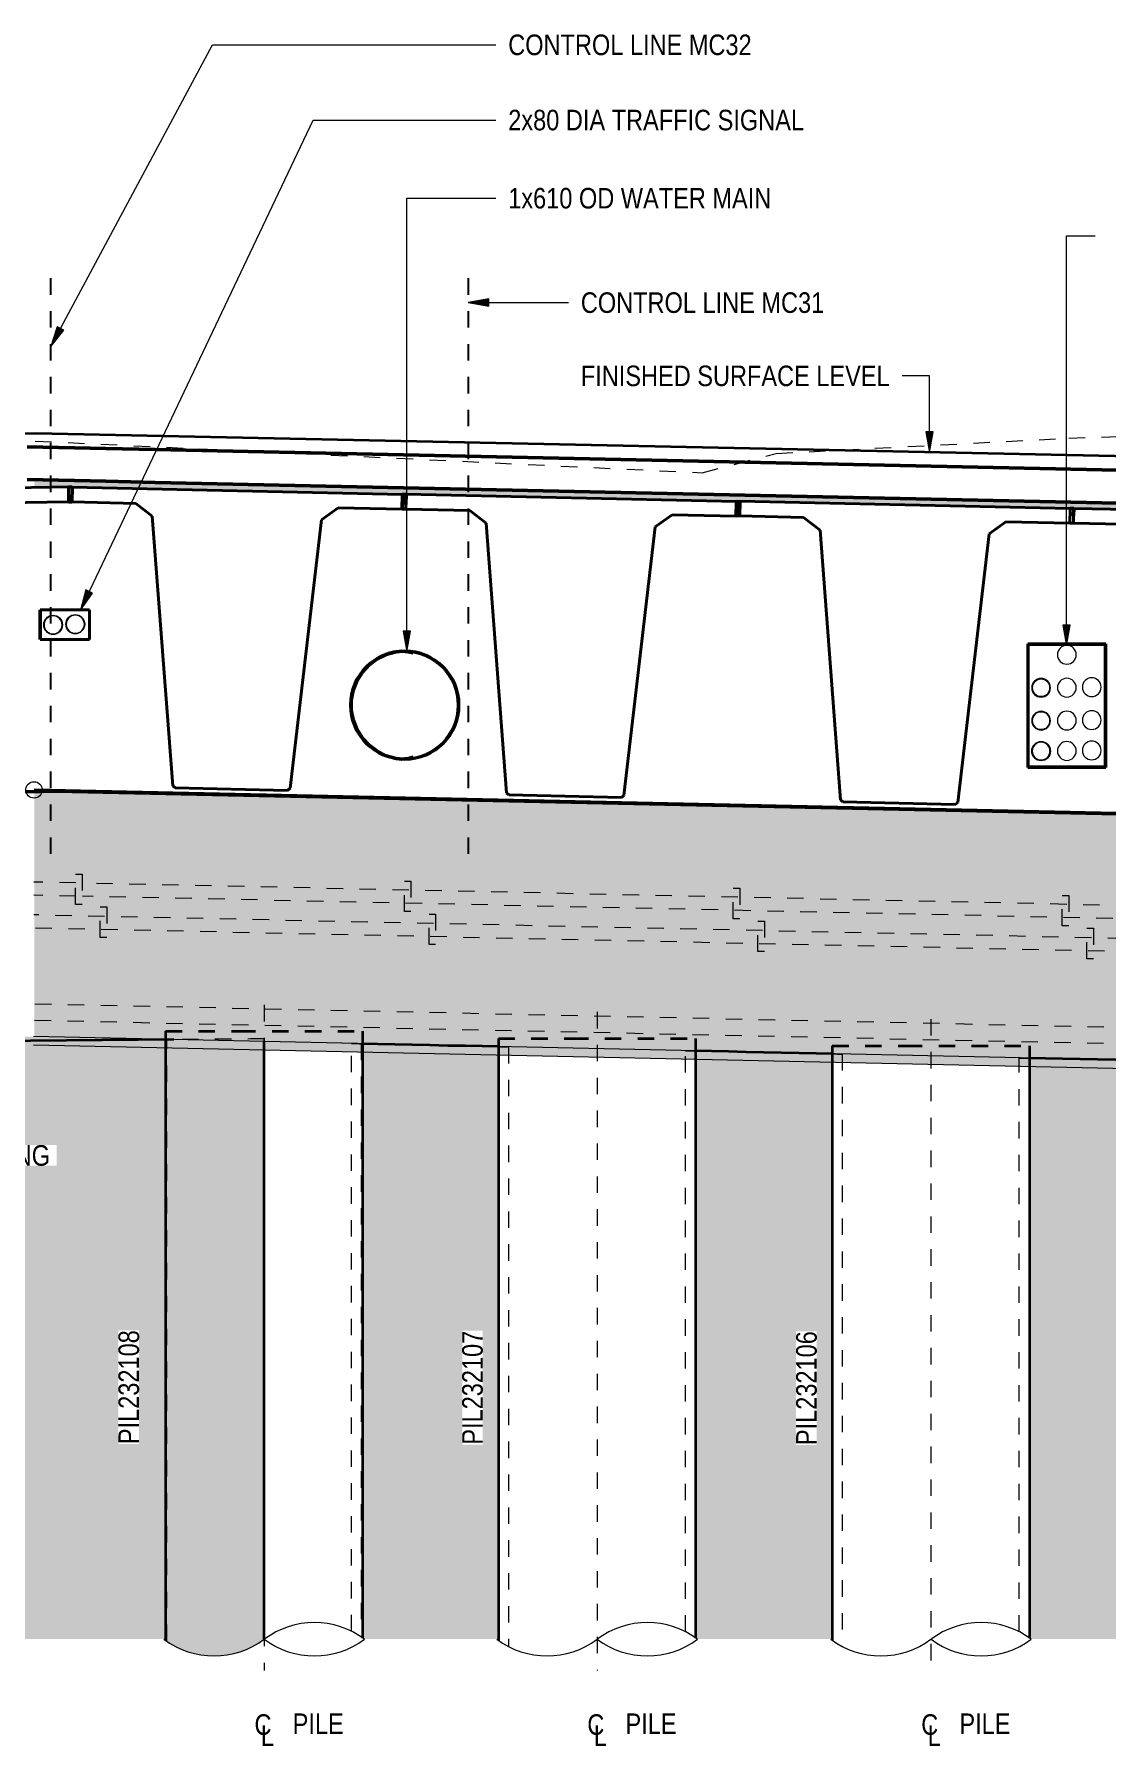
# Model space of a CAD drawing. Header units: metres. Extents: x 1108 to 1189, y -511 to 24.
# Drawn here: x 1167.25 to 1173.77, y 13.94 to 24.35 of the extents above; entities that cross this region are included whole.
import ezdxf

# ---------------------------------------------------------------- set-up
doc = ezdxf.new("R2010")
doc.units = ezdxf.units.M
doc.linetypes.add('JacobsCenter', pattern=[0.015, 0.009, -0.0015, 0.003, -0.0015])
doc.linetypes.add('JacobsDash_2_', pattern=[0.0045, 0.003, -0.0015])
for name, color, linetype, lineweight in [('A-ANNO-NOTE', 7, 'Continuous', 9), ('A-DETL', 7, 'Continuous', 13), ('A-DETL-GENF', 7, 'Continuous', 9), ('A-FLOR', 7, 'Continuous', 50), ('A-GENM', 7, 'Continuous', 35), ('A-GENM-HDLN', 7, 'JacobsDash_2_', 18), ('G-ANNO-DIMS', 7, 'Continuous', 9), ('G-ANNO-TEXT', 7, 'Continuous', 9), ('S-BEAM', 7, 'Continuous', 50), ('S-BEAM-HDLN', 7, 'JacobsDash_2_', 18), ('S-FNDN', 7, 'Continuous', 50), ('S-FNDN-HDLN', 7, 'JacobsDash_2_', 18), ('S-FNDN-IDEN', 7, 'Continuous', 18)]:
    doc.layers.add(name, color=color, linetype=linetype, lineweight=lineweight)
doc.styles.add('Arial Narrow_1', font='ARIALN.TTF', dxfattribs={"height": 0.125})

# ---------------------------------------------------------------- blocks, each defined once
blk = doc.blocks.new('01_SFO_FRP_Pile_CastInPlace_CS_BR08 - CAST-IN-PLACE PILE - 1200-8660960-DRG-2873062 - ABUTMENT A ELEVATION')
at = {"layer": 'S-FNDN', "lineweight": 35}
for p, q in [((1131.217, 18.147), (1131.217, 14.581)), ((1132.417, 14.594), (1132.417, 18.121))]:
    blk.add_line(p, q, dxfattribs=at)
at = {"layer": 'S-FNDN-HDLN', "lineweight": 35}
for p, q in [((1131.217, 18.197), (1131.217, 18.147)), ((1131.217, 18.197), (1131.664, 18.197)), ((1131.664, 18.197), (1132.417, 18.197)), ((1132.417, 18.121), (1132.417, 18.197))]:
    blk.add_line(p, q, dxfattribs=at)
blk = doc.blocks.new('01_SFO_FRP_Pile_CastInPlace_CS_BR08 - CAST-IN-PLACE PILE - 1200-8660993-DRG-2873062 - ABUTMENT A ELEVATION')
at = {"layer": 'S-FNDN', "lineweight": 35}
for p, q in [((1129.187, 18.191), (1129.187, 14.581)), ((1130.387, 14.594), (1130.387, 18.165))]:
    blk.add_line(p, q, dxfattribs=at)
at = {"layer": 'S-FNDN-HDLN', "lineweight": 35}
for p, q in [((1129.187, 18.241), (1129.187, 18.191)), ((1129.187, 18.241), (1129.634, 18.241)), ((1129.634, 18.241), (1130.387, 18.241)), ((1130.387, 18.165), (1130.387, 18.241))]:
    blk.add_line(p, q, dxfattribs=at)
blk = doc.blocks.new('01_SFO_FRP_Pile_CastInPlace_CS_BR08 - CAST-IN-PLACE PILE - 1200-8661025-DRG-2873062 - ABUTMENT A ELEVATION')
at = {"layer": 'S-FNDN', "lineweight": 35}
for p, q in [((1127.164, 18.235), (1127.164, 18.233)), ((1128.364, 14.594), (1128.364, 18.209))]:
    blk.add_line(p, q, dxfattribs=at)
at = {"layer": 'S-FNDN-HDLN', "lineweight": 35}
for p, q in [((1127.164, 18.285), (1127.164, 18.235)), ((1127.164, 18.285), (1127.611, 18.285)), ((1127.164, 18.233), (1127.164, 14.581)), ((1127.611, 18.285), (1128.364, 18.285)), ((1128.364, 18.209), (1128.364, 18.285))]:
    blk.add_line(p, q, dxfattribs=at)
blk = doc.blocks.new('06_SFR_GCT_Girder_SuperT_BR08Edge_CS - Super T - 1815-6269499-DRG-2873062 - ABUTMENT A ELEVATION')
at = {"layer": 'S-BEAM'}
for p, q in [((1126.596, 21.594), (1126.594, 21.504)), ((1128.603, 21.46), (1128.605, 21.55)), ((1128.626, 21.548), (1128.605, 21.55))]:
    blk.add_line(p, q, dxfattribs=at)
at = {"layer": 'S-BEAM-HDLN', "color": 8, "true_color": 0x808080}
for p, q in [((1128.605, 21.547), (1128.626, 21.547)), ((1128.626, 21.548), (1128.626, 21.548))]:
    blk.add_line(p, q, dxfattribs=at)
blk = doc.blocks.new('06_SFR_GCT_Girder_SuperT_BR08Edge_CS - Super T - 1815-6268857-DRG-2873062 - ABUTMENT A ELEVATION')
at = {"layer": 'S-BEAM'}
for p, q in [((1128.626, 21.551), (1128.624, 21.488)), ((1130.633, 21.417), (1130.634, 21.507)), ((1130.655, 21.505), (1130.634, 21.507))]:
    blk.add_line(p, q, dxfattribs=at)
at = {"layer": 'S-BEAM-HDLN', "color": 8, "true_color": 0x808080}
for p, q in [((1130.634, 21.504), (1130.655, 21.504)), ((1130.655, 21.505), (1130.655, 21.505))]:
    blk.add_line(p, q, dxfattribs=at)
blk = doc.blocks.new('06_SFR_GCT_Girder_SuperT_BR08Edge_CS - Super T - 1815-6267993-DRG-2873062 - ABUTMENT A ELEVATION')
at = {"layer": 'S-BEAM'}
for p, q in [((1130.655, 21.508), (1130.653, 21.418)), ((1132.685, 21.463), (1132.664, 21.464))]:
    blk.add_line(p, q, dxfattribs=at)
at = {"layer": 'S-BEAM-HDLN', "color": 8, "true_color": 0x808080}
for p, q in [((1132.664, 21.462), (1132.685, 21.461)), ((1132.685, 21.463), (1132.685, 21.463))]:
    blk.add_line(p, q, dxfattribs=at)
blk = doc.blocks.new('06_SFR_GCT_Girder_SuperT_BR08Edge_CS - Super T - 1815-6267463-DRG-2873062 - ABUTMENT A ELEVATION')
at = {"layer": 'S-BEAM'}
for p, q in [((1132.685, 21.465), (1132.684, 21.418)), ((1134.692, 21.331), (1134.693, 21.421)), ((1134.714, 21.419), (1134.693, 21.421))]:
    blk.add_line(p, q, dxfattribs=at)
at = {"layer": 'S-BEAM-HDLN', "color": 8, "true_color": 0x808080}
for p, q in [((1134.693, 21.418), (1134.714, 21.418)), ((1134.714, 21.419), (1134.714, 21.419))]:
    blk.add_line(p, q, dxfattribs=at)
blk = doc.blocks.new('06_SFR_GCT_Girder_SuperT_BR08Edge_CS - Super T - 1815-6269797-DRG-2873062 - ABUTMENT A ELEVATION')
at = {"layer": 'S-BEAM'}
for p, q in [((1126.596, 21.593), (1126.573, 21.595)), ((1126.594, 21.504), (1126.575, 21.505))]:
    blk.add_line(p, q, dxfattribs=at)
at = {"layer": 'S-BEAM-HDLN', "color": 8, "true_color": 0x808080}
for p, q in [((1126.573, 21.591), (1126.596, 21.591)), ((1126.596, 21.593), (1126.596, 21.593))]:
    blk.add_line(p, q, dxfattribs=at)
blk = doc.blocks.new('20_SFR_WSC_ShotcreteWall_Flat_Datum - FlatWall_PileSize_1200-6279977-DRG-2873062 - ABUTMENT A ELEVATION')
at = {"layer": 'A-GENM', "linetype": 'JacobsDash_2_', "lineweight": 18, "true_color": 0x9ab29e}
blk.add_hatch(color=253, dxfattribs=at).paths.add_polyline_path([(1127.423, 14.487), (1127.496, 14.487), (1127.568, 14.497), (1127.637, 14.518), (1127.703, 14.548), (1127.764, 14.588), (1127.764, 18.222), (1127.214, 18.234), (1123.656, 18.203), (1123.464, 18.199), (1123.465, 14.588), (1123.526, 14.627), (1123.592, 14.657), (1123.661, 14.678), (1123.733, 14.688), (1123.806, 14.688), (1123.878, 14.678), (1123.948, 14.657), (1124.014, 14.627), (1124.075, 14.588), (1127.154, 14.588), (1127.215, 14.548), (1127.281, 14.518), (1127.355, 14.497)])
at = {"layer": 'A-GENM', "color": 252, "true_color": 0x888888}
for p, q in [((1127.214, 18.234), (1123.656, 18.203)), ((1127.764, 14.587), (1127.764, 18.222)), ((1123.464, 18.199), (1123.464, 14.587))]:
    blk.add_line(p, q, dxfattribs=at)
at = {"layer": 'A-GENM-HDLN', "color": 252, "true_color": 0x888888}
for p, q in [((1127.172, 14.576), (1127.172, 18.233)), ((1127.764, 18.238), (1127.214, 18.234)), ((1127.764, 18.238), (1127.68, 18.238)), ((1127.764, 18.222), (1127.764, 18.238)), ((1123.656, 18.203), (1123.464, 18.201)), ((1123.548, 18.202), (1123.464, 18.201)), ((1123.464, 18.201), (1123.464, 18.199)), ((1124.056, 18.206), (1124.056, 14.6))]:
    blk.add_line(p, q, dxfattribs=at)
blk = doc.blocks.new('Structural Framing 4 - Structural Framing 4-5365932-DRG-2873062 - ABUTMENT A ELEVATION')
at = {"layer": 'S-BEAM'}
for p, q in [((1126.402, 20.667), (1126.402, 20.847)), ((1126.451, 20.847), (1126.451, 20.845)), ((1126.451, 20.805), (1126.451, 20.802)), ((1126.451, 20.71), (1126.451, 20.707)), ((1126.451, 20.669), (1126.451, 20.667)), ((1118.334, 19.595), (1126.501, 19.744)), ((1126.501, 19.744), (1137.175, 19.518))]:
    blk.add_line(p, q, dxfattribs=at)
at = {"layer": 'S-BEAM', "flags": 128}
for points in [[(1128.602, 20.597), (1128.565, 20.592), (1128.505, 20.576), (1128.45, 20.549), (1128.401, 20.512), (1128.359, 20.467), (1128.326, 20.415), (1128.304, 20.358), (1128.293, 20.298), (1128.293, 20.238), (1128.304, 20.178), (1128.326, 20.121), (1128.359, 20.069), (1128.401, 20.024), (1128.45, 19.987), (1128.505, 19.96), (1128.565, 19.944), (1128.602, 19.939)], [(1128.599, 20.597), (1128.639, 20.592), (1128.67, 20.585)], [(1128.67, 19.951), (1128.639, 19.944), (1128.599, 19.939)]]:
    blk.add_lwpolyline(points, dxfattribs=at)
at = {"layer": 'S-BEAM-HDLN', "color": 8, "true_color": 0x808080}
for p, q in [((1128.622, 20.598), (1128.602, 20.597)), ((1128.602, 19.939), (1128.622, 19.938))]:
    blk.add_line(p, q, dxfattribs=at)
blk = doc.blocks.new('20_SFR_WSC_ShotcreteWall_ArchFlatBack_Datum - ArchWall_PileSize_1200-8658096-DRG-2873062 - ABUTMENT A ELEVATION')
at = {"layer": 'A-GENM', "linetype": 'JacobsDash_2_', "lineweight": 18, "true_color": 0x9ab29e}
blk.add_hatch(color=253, dxfattribs=at).paths.add_polyline_path([(1133.247, 14.583), (1133.247, 18.103), (1132.417, 18.121), (1132.417, 14.594), (1132.427, 14.588), (1133.217, 14.588), (1133.217, 14.59), (1133.237, 14.59)])
at = {"layer": 'A-GENM', "color": 252, "true_color": 0x888888, "flags": 128}
blk.add_lwpolyline([(1133.247, 18.103), (1133.148, 18.105), (1133.044, 18.107), (1132.938, 18.11), (1132.83, 18.112), (1132.723, 18.114), (1132.616, 18.116), (1132.513, 18.119), (1132.417, 18.121)], dxfattribs=at)
at = {"layer": 'A-GENM-HDLN', "color": 252, "true_color": 0x888888}
for p, q in [((1132.354, 14.633), (1132.354, 18.122)), ((1132.417, 18.121), (1132.412, 18.121)), ((1132.412, 18.121), (1132.412, 14.597)), ((1133.248, 18.103), (1133.247, 18.103)), ((1133.248, 14.582), (1133.248, 18.103)), ((1133.307, 18.102), (1133.307, 14.546))]:
    blk.add_line(p, q, dxfattribs=at)
at = {"layer": 'A-GENM-HDLN', "color": 252, "true_color": 0x888888, "flags": 128}
for points in [[(1132.354, 18.122), (1132.382, 18.121), (1132.402, 18.121), (1132.412, 18.121)], [(1133.248, 18.103), (1133.259, 18.103), (1133.279, 18.102), (1133.307, 18.102)]]:
    blk.add_lwpolyline(points, dxfattribs=at)
blk = doc.blocks.new('20_SFR_WSC_ShotcreteWall_ArchFlatBack_Datum - ArchWall_PileSize_1200-8658118-DRG-2873062 - ABUTMENT A ELEVATION')
at = {"layer": 'A-GENM', "linetype": 'JacobsDash_2_', "lineweight": 18, "true_color": 0x9ab29e}
blk.add_hatch(color=253, dxfattribs=at).paths.add_polyline_path([(1131.218, 14.581), (1131.218, 18.147), (1130.387, 18.165), (1130.387, 14.594), (1130.398, 14.588), (1131.207, 14.588)])
at = {"layer": 'A-GENM', "color": 252, "true_color": 0x888888, "flags": 128}
blk.add_lwpolyline([(1131.218, 18.147), (1131.119, 18.149), (1131.015, 18.151), (1130.908, 18.154), (1130.801, 18.156), (1130.693, 18.158), (1130.587, 18.161), (1130.483, 18.163), (1130.387, 18.165)], dxfattribs=at)
at = {"layer": 'A-GENM-HDLN', "color": 252, "true_color": 0x888888}
for p, q in [((1130.324, 14.633), (1130.324, 18.166)), ((1130.387, 18.165), (1130.383, 18.165)), ((1130.383, 18.165), (1130.383, 14.597)), ((1131.219, 18.147), (1131.218, 18.147)), ((1131.219, 14.58), (1131.219, 18.147)), ((1131.278, 18.146), (1131.278, 14.544))]:
    blk.add_line(p, q, dxfattribs=at)
at = {"layer": 'A-GENM-HDLN', "color": 252, "true_color": 0x888888, "flags": 128}
for points in [[(1130.324, 18.166), (1130.352, 18.166), (1130.372, 18.165), (1130.383, 18.165)], [(1131.219, 18.147), (1131.229, 18.147), (1131.249, 18.146), (1131.278, 18.146)]]:
    blk.add_lwpolyline(points, dxfattribs=at)
blk = doc.blocks.new('20_SFR_WSC_ShotcreteWall_ArchFlatBack_Datum - ArchWall_PileSize_1200-8658145-DRG-2873062 - ABUTMENT A ELEVATION')
at = {"layer": 'A-GENM', "linetype": 'JacobsDash_2_', "lineweight": 18, "true_color": 0x9ab29e}
blk.add_hatch(color=253, dxfattribs=at).paths.add_polyline_path([(1129.188, 14.581), (1129.188, 18.191), (1128.364, 18.209), (1128.364, 14.594), (1128.374, 14.588), (1129.178, 14.588)])
at = {"layer": 'A-GENM', "color": 252, "true_color": 0x888888, "flags": 128}
blk.add_lwpolyline([(1129.188, 18.191), (1129.089, 18.193), (1128.985, 18.195), (1128.879, 18.197), (1128.771, 18.2), (1128.664, 18.202), (1128.557, 18.204), (1128.454, 18.207), (1128.364, 18.209)], dxfattribs=at)
at = {"layer": 'A-GENM-HDLN', "color": 252, "true_color": 0x888888}
for p, q in [((1128.295, 14.636), (1128.295, 18.21)), ((1128.364, 18.209), (1128.353, 18.209)), ((1128.353, 18.209), (1128.353, 14.601)), ((1129.189, 18.191), (1129.188, 18.191)), ((1129.189, 14.58), (1129.189, 18.191)), ((1129.248, 18.189), (1129.248, 14.544))]:
    blk.add_line(p, q, dxfattribs=at)
at = {"layer": 'A-GENM-HDLN', "color": 252, "true_color": 0x888888, "flags": 128}
for points in [[(1128.295, 18.21), (1128.323, 18.21), (1128.343, 18.209), (1128.353, 18.209)], [(1129.189, 18.191), (1129.2, 18.19), (1129.22, 18.19), (1129.248, 18.189)]]:
    blk.add_lwpolyline(points, dxfattribs=at)
blk = doc.blocks.new('CS_DET_Pile-Column_BreakLine - CS_Tubular BreakLine-V24-DRG-2873062 - ABUTMENT A ELEVATION')
at = {"layer": 'A-DETL-GENF', "lineweight": 18}
for centre, start, end in [((1128.069, 14.183), 52.9573, 127.0427), ((1127.459, 14.992), 232.9573, 307.0427), ((1128.069, 14.992), 232.9573, 307.0427)]:
    blk.add_arc(centre, 0.506, start, end, dxfattribs=at)
blk = doc.blocks.new('CS_DET_Pile-Column_BreakLine - CS_Tubular BreakLine-V25-DRG-2873062 - ABUTMENT A ELEVATION')
at = {"layer": 'A-DETL-GENF', "lineweight": 18}
for centre, start, end in [((1130.093, 14.183), 52.9573, 127.0427), ((1129.483, 14.992), 232.9573, 307.0427), ((1130.093, 14.992), 232.9573, 307.0427)]:
    blk.add_arc(centre, 0.506, start, end, dxfattribs=at)
blk = doc.blocks.new('CS_DET_Pile-Column_BreakLine - CS_Tubular BreakLine-V26-DRG-2873062 - ABUTMENT A ELEVATION')
at = {"layer": 'A-DETL-GENF', "lineweight": 18}
for centre, start, end in [((1132.122, 14.183), 52.9573, 127.0427), ((1131.512, 14.992), 232.9573, 307.0427), ((1132.122, 14.992), 232.9573, 307.0427)]:
    blk.add_arc(centre, 0.506, start, end, dxfattribs=at)
blk = doc.blocks.new('CS_Annot_Centreline Symbol1 - CS_Annot_Centreline Symbol 2-5069981-DRG-2873062 - ABUTMENT A ELEVATION')
at = {"layer": 'A-ANNO-NOTE', "char_height": 0.125, "attachment_point": 1, "style": 'Arial Narrow_1'}
for s, insert, width in [('C  ', (1113.492, 14.131), 0.22046), ('L', (1113.531, 14.064), 0.0962)]:
    blk.add_mtext(s, dxfattribs=dict(at, insert=insert, width=width))

msp = doc.modelspace()

# ---------------------------------------------------------------- hatches: boundary and pattern name
at = {"layer": 'A-DETL-GENF'}
h = msp.add_hatch(dxfattribs=at)
h.set_pattern_fill('FP_3', color=256, style=0, pattern_type=2)
h.set_pattern_definition([(0, (1168.8137, 10.849), (0.4064, 0.1016), [0.01676, -0.28804, 0.01676, -0.28804, -1.626]), (0, (1168.8137, 10.849), (0.4064, 0.1016), [-0.6096, 0.01676, -0.59284, 0.01676, -0.28804, -0.7112]), (0, (1168.8137, 10.849), (0.4064, 0.1016), [-1.524, 0.01676, -0.18644, 0.01676, -0.49124]), (120, (1168.9657, 10.9), (-0.2911882, 0.3011527), [0.01676, -0.28804, 0.01676, -0.28804, -1.626]), (120, (1168.9657, 10.9), (-0.2911882, 0.3011527), [-0.6096, 0.01676, -0.59284, 0.01676, -0.28804, -0.7112]), (120, (1168.9657, 10.9), (-0.2911882, 0.3011527), [-1.524, 0.01676, -0.18644, 0.01676, -0.49124]), (240, (1169.0167, 11.103), (-0.1152118, -0.4027527), [0.01676, -0.28804, 0.01676, -0.28804, -1.626]), (240, (1169.0167, 11.103), (-0.1152118, -0.4027527), [-0.6096, 0.01676, -0.59284, 0.01676, -0.28804, -0.7112]), (240, (1169.0167, 11.103), (-0.1152118, -0.4027527), [-1.524, 0.01676, -0.18644, 0.01676, -0.49124])])
h.paths.add_polyline_path([(1184.0061, 17.8396), (1184.0061, 17.8896), (1176.1646, 18.0592), (1176.1647, 18.0092), (1177.3642, 17.9833), (1177.3642, 18.0327), (1178.1949, 18.015), (1178.1954, 17.9653), (1179.3938, 17.9394), (1179.3938, 17.9882), (1180.2244, 17.9712), (1180.2248, 17.9214), (1181.4233, 17.8955), (1181.4233, 17.9439), (1182.2563, 17.9265), (1182.2567, 17.8774), (1184.0042, 17.8396)])
h.paths.add_polyline_path([(1153.2421, 17.9467), (1155.0401, 17.9795), (1155.0401, 18.0285), (1155.8219, 18.0432), (1155.8219, 17.9937), (1157.0207, 18.0156), (1157.0207, 18.0649), (1157.8049, 18.0794), (1157.8049, 18.0299), (1159.0037, 18.0518), (1159.0037, 18.1012), (1159.7879, 18.1159), (1159.7879, 18.066), (1160.9867, 18.0879), (1160.9867, 18.1372), (1161.7709, 18.1512), (1161.7709, 18.1022), (1162.9697, 18.1241), (1162.9697, 18.1738), (1163.7539, 18.1876), (1163.7539, 18.1384), (1164.3528, 18.1493), (1164.3528, 18.1993), (1153.2421, 17.9967)])
h.paths.add_polyline_path([(1175.3348, 18.0272), (1175.3348, 18.0766), (1175.4307, 18.0751), (1168.6526, 18.2218), (1168.6526, 18.1718), (1169.2525, 18.1588), (1169.2525, 18.2087), (1170.077, 18.1906), (1170.0775, 18.141), (1171.2759, 18.115), (1171.2759, 18.1648), (1172.1065, 18.1469), (1172.1069, 18.097), (1173.3054, 18.0711), (1173.3054, 18.1205), (1174.136, 18.1031), (1174.1364, 18.0531), (1175.3305, 18.0273)])
h.paths.add_polyline_path([(1164.5445, 18.2028), (1168.0893, 18.234), (1167.2506, 18.2521), (1164.6149, 18.2041)])
at = {"layer": 'G-ANNO-TEXT'}
for points in [[(1169.8929, 22.7157), (1170.0179, 22.6937), (1170.0179, 22.7378)], [(1167.3549, 22.4487), (1167.4334, 22.5485), (1167.3946, 22.5693)], [(1172.697, 21.8039), (1172.719, 21.9289), (1172.675, 21.9289)], [(1167.535, 20.8464), (1167.6086, 20.9498), (1167.5688, 20.9688)], [(1169.5197, 20.5935), (1169.5418, 20.7185), (1169.4977, 20.7185)], [(1173.53, 20.6287), (1173.552, 20.7537), (1173.508, 20.7537)]]:
    msp.add_hatch(color=256, dxfattribs=at).paths.add_polyline_path(points)
at = {"layer": 'S-BEAM', "lineweight": 5, "true_color": 0xc0c0c0}
h = msp.add_hatch(color=9, dxfattribs=at)
h.paths.add_polyline_path([(1184.0061, 19.3899), (1184.0061, 21.2804), (1184.0054, 21.28), (1184.0054, 19.3899)])
h.paths.add_polyline_path([(1183.7106, 21.2426), (1183.7108, 21.2525), (1183.7115, 21.2867), (1181.341, 21.3376), (1177.6115, 21.4132), (1167.2543, 21.637), (1167.2543, 21.5914), (1167.4635, 21.5949), (1167.4855, 21.5935), (1169.4936, 21.5496), (1169.5143, 21.5481), (1169.5145, 21.5505), (1171.5231, 21.5066), (1171.5438, 21.5051), (1171.5443, 21.508), (1173.5526, 21.4642), (1173.5732, 21.4626), (1173.5734, 21.4646), (1175.582, 21.4208), (1175.6027, 21.4193), (1175.603, 21.4213), (1177.6115, 21.3774), (1177.6583, 21.3741), (1179.641, 21.3307), (1179.6617, 21.3292), (1179.6619, 21.3312), (1181.678, 21.2867), (1181.6911, 21.2857), (1181.6913, 21.2867), (1183.7104, 21.2426)])
h = msp.add_hatch(color=9, dxfattribs=at)
h.paths.add_polyline_path([(1167.3688, 20.667), (1167.5491, 20.667), (1167.5491, 20.6691), (1167.3394, 20.6691), (1167.3394, 20.667), (1167.354, 20.667)])
h.paths.add_polyline_path([(1167.3688, 20.6991), (1167.3837, 20.7011), (1167.3973, 20.7067), (1167.4091, 20.7158), (1167.4181, 20.7276), (1167.4238, 20.7413), (1167.4258, 20.7561), (1167.4238, 20.7708), (1167.4181, 20.7846), (1167.4091, 20.7964), (1167.3958, 20.806), (1167.3835, 20.8111), (1167.3688, 20.8131), (1167.3527, 20.8106), (1167.3394, 20.8047), (1167.3394, 20.8022), (1167.3413, 20.8037), (1167.3545, 20.8092), (1167.3688, 20.8111), (1167.3835, 20.809), (1167.3973, 20.8029), (1167.4077, 20.795), (1167.4164, 20.7836), (1167.4219, 20.7703), (1167.4238, 20.7561), (1167.4216, 20.741), (1167.4156, 20.7276), (1167.4077, 20.7172), (1167.3963, 20.7084), (1167.383, 20.7029), (1167.3688, 20.7011), (1167.354, 20.7032), (1167.3403, 20.7092), (1167.3394, 20.7099), (1167.3394, 20.7074), (1167.3403, 20.7067), (1167.354, 20.701)])
h.paths.add_polyline_path([(1167.5038, 20.7029), (1167.5187, 20.7049), (1167.5323, 20.7105), (1167.5441, 20.7196), (1167.5491, 20.7262), (1167.5491, 20.7294), (1167.5427, 20.721), (1167.5313, 20.7122), (1167.518, 20.7067), (1167.5038, 20.7049), (1167.489, 20.707), (1167.4753, 20.713), (1167.4649, 20.721), (1167.4561, 20.7324), (1167.4506, 20.7456), (1167.4488, 20.7599), (1167.451, 20.775), (1167.4571, 20.7886), (1167.4649, 20.7988), (1167.4763, 20.8075), (1167.4895, 20.813), (1167.5038, 20.8149), (1167.5185, 20.8128), (1167.5323, 20.8067), (1167.5427, 20.7988), (1167.5491, 20.7903), (1167.5491, 20.7935), (1167.5441, 20.8002), (1167.5323, 20.8092), (1167.5185, 20.8149), (1167.5038, 20.8169), (1167.4889, 20.8149), (1167.4753, 20.8092), (1167.4635, 20.8002), (1167.4544, 20.7884), (1167.4487, 20.7746), (1167.4468, 20.7599), (1167.4487, 20.7451), (1167.4544, 20.7314), (1167.4635, 20.7196), (1167.4753, 20.7105), (1167.489, 20.7048)])
h.paths.add_polyline_path([(1167.3688, 20.8451), (1167.5491, 20.8451), (1167.5491, 20.847), (1167.3394, 20.847), (1167.3396, 20.8451), (1167.3559, 20.8451)])
h = msp.add_hatch(color=9, dxfattribs=at)
h.paths.add_polyline_path([(1173.2964, 19.8892), (1173.467, 19.8892), (1173.467, 19.8926), (1173.2964, 19.8929), (1173.2964, 20.6376), (1173.467, 20.6376), (1173.467, 20.64), (1173.294, 20.64), (1173.2941, 19.8892), (1173.2961, 19.8892)])
h.paths.add_polyline_path([(1173.3748, 19.9314), (1173.3914, 19.9341), (1173.4043, 19.9398), (1173.4157, 19.9489), (1173.4245, 19.9607), (1173.43, 19.9744), (1173.4317, 19.9892), (1173.4296, 20.0039), (1173.4236, 20.0177), (1173.4141, 20.0295), (1173.4018, 20.0384), (1173.3896, 20.0434), (1173.3748, 20.0454), (1173.3601, 20.0434), (1173.3463, 20.0378), (1173.3345, 20.0287), (1173.3255, 20.0169), (1173.3198, 20.0031), (1173.3178, 19.9884), (1173.3198, 19.9736), (1173.3255, 19.9599), (1173.3345, 19.9481), (1173.3478, 19.9384), (1173.3601, 19.9333), (1173.369, 19.9322)])
h.paths.add_polyline_path([(1173.3748, 19.9344), (1173.3601, 19.9366), (1173.3463, 19.9428), (1173.3366, 19.9502), (1173.3281, 19.9614), (1173.3227, 19.9744), (1173.3208, 19.9884), (1173.323, 20.0031), (1173.3292, 20.0169), (1173.3366, 20.0266), (1173.3478, 20.0352), (1173.3608, 20.0406), (1173.3748, 20.0424), (1173.3896, 20.0402), (1173.4033, 20.034), (1173.413, 20.0266), (1173.4216, 20.0154), (1173.427, 20.0024), (1173.4288, 19.9884), (1173.4267, 19.9736), (1173.4204, 19.9598), (1173.413, 19.9502), (1173.4018, 19.9416), (1173.3888, 19.9362)])
h.paths.add_polyline_path([(1173.3748, 20.1164), (1173.3896, 20.1183), (1173.4033, 20.124), (1173.4157, 20.1339), (1173.4245, 20.1457), (1173.43, 20.1594), (1173.4317, 20.1742), (1173.4296, 20.1889), (1173.4236, 20.2027), (1173.4141, 20.2145), (1173.4018, 20.2234), (1173.3896, 20.2284), (1173.3748, 20.2304), (1173.3601, 20.2284), (1173.3463, 20.2228), (1173.3345, 20.2137), (1173.3255, 20.2019), (1173.3198, 20.1881), (1173.3178, 20.1734), (1173.3198, 20.1586), (1173.3255, 20.1449), (1173.3345, 20.1331), (1173.3478, 20.1234), (1173.3601, 20.1183), (1173.3686, 20.1172)])
h.paths.add_polyline_path([(1173.3748, 20.1194), (1173.3601, 20.1216), (1173.3463, 20.1278), (1173.3366, 20.1352), (1173.3281, 20.1464), (1173.3227, 20.1594), (1173.3208, 20.1734), (1173.323, 20.1881), (1173.3292, 20.2019), (1173.3366, 20.2116), (1173.3478, 20.2202), (1173.3608, 20.2256), (1173.3748, 20.2274), (1173.3896, 20.2252), (1173.4033, 20.219), (1173.413, 20.2116), (1173.4216, 20.2004), (1173.427, 20.1874), (1173.4288, 20.1734), (1173.4267, 20.1586), (1173.4204, 20.1449), (1173.4112, 20.1339), (1173.4018, 20.1266), (1173.3888, 20.1212), (1173.3754, 20.1195)])
h.paths.add_polyline_path([(1173.3748, 20.3164), (1173.3896, 20.3183), (1173.4033, 20.324), (1173.4157, 20.3339), (1173.4245, 20.3457), (1173.43, 20.3594), (1173.4317, 20.3742), (1173.4296, 20.3889), (1173.4236, 20.4027), (1173.4141, 20.4145), (1173.4018, 20.4234), (1173.3896, 20.4284), (1173.3748, 20.4304), (1173.3601, 20.4284), (1173.3463, 20.4228), (1173.3345, 20.4137), (1173.3255, 20.4019), (1173.3198, 20.3881), (1173.3178, 20.3734), (1173.3198, 20.3586), (1173.3255, 20.3449), (1173.3345, 20.3331), (1173.3478, 20.3234), (1173.3601, 20.3183), (1173.3686, 20.3172)])
h.paths.add_polyline_path([(1173.3748, 20.3194), (1173.3601, 20.3216), (1173.3463, 20.3278), (1173.3366, 20.3352), (1173.3281, 20.3464), (1173.3227, 20.3594), (1173.3208, 20.3734), (1173.323, 20.3881), (1173.3292, 20.4019), (1173.3366, 20.4116), (1173.3478, 20.4202), (1173.3608, 20.4256), (1173.3748, 20.4274), (1173.3896, 20.4252), (1173.4033, 20.419), (1173.4134, 20.411), (1173.4216, 20.4004), (1173.427, 20.3874), (1173.4288, 20.3734), (1173.4266, 20.3586), (1173.4204, 20.3448), (1173.413, 20.3352), (1173.4018, 20.3266), (1173.3888, 20.3212)])
for points in [[(1169.4907, 19.9402), (1169.5307, 19.9443), (1169.5585, 19.9521), (1169.5064, 19.947), (1169.442, 19.9537), (1169.3823, 19.9721), (1169.328, 20.0011), (1169.2794, 20.041), (1169.2395, 20.0897), (1169.2098, 20.1452), (1169.1915, 20.2054), (1169.1854, 20.268), (1169.1921, 20.3324), (1169.2098, 20.3908), (1169.241, 20.4482), (1169.2794, 20.495), (1169.328, 20.5349), (1169.3835, 20.5646), (1169.4437, 20.5828), (1169.5064, 20.589), (1169.5585, 20.5839), (1169.5267, 20.5925), (1169.4907, 20.5958), (1169.4508, 20.5917), (1169.3939, 20.5757), (1169.3386, 20.5486), (1169.2893, 20.5119), (1169.2476, 20.4669), (1169.2151, 20.4151), (1169.1928, 20.3583), (1169.1814, 20.2984), (1169.1814, 20.2376), (1169.1928, 20.1777), (1169.2151, 20.1209), (1169.2476, 20.0691), (1169.2903, 20.0233), (1169.3386, 19.9874), (1169.3939, 19.9603), (1169.4533, 19.9436), (1169.4776, 19.9414)], [(1184.0061, 17.8896), (1184.0061, 19.3899), (1167.2543, 19.7524), (1167.2542, 18.252), (1183.0494, 17.9103)]]:
    msp.add_hatch(color=9, dxfattribs=at).paths.add_polyline_path(points)

# ---------------------------------------------------------------- linework, layer by layer
at = {"layer": 'A-DETL', "linetype": 'JacobsCenter', "lineweight": 25}
for p, q in [((1167.3532, 22.8635), (1167.3532, 19.3635)), ((1169.8912, 22.8635), (1169.8912, 19.3635))]:
    msp.add_line(p, q, dxfattribs=at)
at = {"layer": 'A-DETL', "color": 8, "linetype": 'JacobsDash_2_', "lineweight": 18, "true_color": 0x808080}
for p, q in [((1173.5428, 21.8915), (1176.8808, 22.0081)), ((1167.06, 21.8836), (1171.3152, 21.6812)), ((1171.7652, 21.7983), (1173.5428, 21.8915)), ((1171.3152, 21.6812), (1171.7652, 21.7983))]:
    msp.add_line(p, q, dxfattribs=at)
at = {"layer": 'A-DETL', "lineweight": 35}
for p, q in [((1159.1405, 21.7735), (1167.2663, 21.9219)), ((1167.2663, 21.9219), (1177.8887, 21.6995)), ((1168.0526, 18.2447), (1168.0526, 14.5847))]:
    msp.add_line(p, q, dxfattribs=at)
at = {"layer": 'A-DETL', "lineweight": 40}
for p, q in [((1167.4617, 21.595), (1165.4427, 21.5596)), ((1167.4635, 21.505), (1167.4617, 21.595)), ((1167.4851, 21.5935), (1167.483, 21.5036)), ((1169.4936, 21.5496), (1167.4851, 21.5935)), ((1169.4918, 21.4596), (1169.4936, 21.5496)), ((1169.5145, 21.5505), (1169.5125, 21.4605)), ((1171.523, 21.5066), (1169.5145, 21.5505)), ((1167.4635, 21.505), (1167.0747, 21.4982)), ((1167.4835, 21.5035), (1167.4635, 21.505)), ((1167.8723, 21.495), (1167.4835, 21.5035)), ((1167.972, 21.4178), (1167.8723, 21.495)), ((1169.1026, 21.4681), (1168.9996, 21.3954)), ((1169.4918, 21.4596), (1169.1026, 21.4681)), ((1169.5125, 21.4605), (1169.4918, 21.4596)), ((1169.9018, 21.452), (1169.5125, 21.4605)), ((1170.0014, 21.3749), (1169.9018, 21.452)), ((1171.5212, 21.4167), (1171.523, 21.5066)), ((1171.544, 21.508), (1171.542, 21.4181)), ((1173.5525, 21.4642), (1171.544, 21.508)), ((1173.5507, 21.3742), (1173.5525, 21.4642)), ((1173.5734, 21.4646), (1173.5714, 21.3747)), ((1175.5819, 21.4208), (1173.5734, 21.4646)), ((1168.0963, 19.7776), (1167.972, 21.4178)), ((1168.9996, 21.3954), (1168.8091, 19.7621)), ((1170.1257, 19.7347), (1170.0014, 21.3749)), ((1171.0291, 21.3524), (1170.8385, 19.7191)), ((1171.132, 21.4252), (1171.0291, 21.3524)), ((1171.5212, 21.4167), (1171.132, 21.4252)), ((1171.542, 21.4181), (1171.5212, 21.4167)), ((1171.9313, 21.4096), (1171.542, 21.4181)), ((1172.031, 21.3324), (1171.9313, 21.4096)), ((1173.1616, 21.3827), (1173.0586, 21.3099)), ((1173.5507, 21.3742), (1173.1616, 21.3827)), ((1173.5714, 21.3747), (1173.5507, 21.3742)), ((1173.9607, 21.3662), (1173.5714, 21.3747)), ((1172.1553, 19.6922), (1172.031, 21.3324)), ((1173.0586, 21.3099), (1172.8681, 19.6766)), ((1167.2908, 20.667), (1167.2908, 20.847)), ((1167.2908, 20.847), (1167.5908, 20.847)), ((1167.5908, 20.847), (1167.5908, 20.667)), ((1167.5908, 20.667), (1167.2908, 20.667)), ((1173.294, 19.8892), (1173.294, 20.64)), ((1173.294, 20.64), (1173.769, 20.64)), ((1173.7654, 20.6376), (1173.2964, 20.6376)), ((1173.2964, 20.6376), (1173.2964, 19.8926)), ((1173.7654, 19.8926), (1173.7654, 20.6376)), ((1173.769, 20.64), (1173.769, 19.8892)), ((1173.769, 19.8892), (1173.294, 19.8892)), ((1173.2964, 19.8926), (1173.7654, 19.8926)), ((1168.1104, 19.7643), (1168.0963, 19.7776)), ((1167.2531, 19.7524), (1184.0054, 19.3899)), ((1168.7943, 19.7494), (1168.1104, 19.7643)), ((1168.8091, 19.7621), (1168.7943, 19.7494)), ((1170.1398, 19.7214), (1170.1257, 19.7347)), ((1170.8238, 19.7064), (1170.1398, 19.7214)), ((1170.8385, 19.7191), (1170.8238, 19.7064)), ((1172.1693, 19.6789), (1172.1553, 19.6922)), ((1172.8533, 19.6639), (1172.1693, 19.6789)), ((1172.8681, 19.6766), (1172.8533, 19.6639))]:
    msp.add_line(p, q, dxfattribs=at)
at = {"layer": 'A-DETL', "color": 7, "lineweight": 9, "true_color": 0xffffff}
for p, q in [((1167.5891, 20.8451), (1167.2925, 20.8451)), ((1167.2925, 20.8451), (1167.2925, 20.6691)), ((1167.5891, 20.6691), (1167.5891, 20.8451)), ((1167.2925, 20.6691), (1167.5891, 20.6691))]:
    msp.add_line(p, q, dxfattribs=at)
at = {"layer": 'A-DETL', "color": 143, "linetype": 'JacobsDash_2_', "lineweight": 18, "true_color": 0x78aac8}
for p, q in [((1167.5071, 19.1868), (1167.2522, 19.1923)), ((1167.5049, 19.2409), (1167.5449, 19.2409)), ((1167.5049, 19.0559), (1167.5049, 19.2409)), ((1167.5449, 19.2409), (1167.5449, 19.0559)), ((1181.5288, 18.8834), (1167.5471, 19.1859)), ((1169.5044, 19.1976), (1169.5444, 19.1976)), ((1169.5044, 19.0126), (1169.5044, 19.1976)), ((1169.5444, 19.1976), (1169.5444, 19.0126)), ((1171.504, 19.1543), (1171.544, 19.1543)), ((1171.504, 18.9693), (1171.504, 19.1543)), ((1171.544, 19.1543), (1171.544, 18.9693)), ((1167.507, 19.1068), (1167.252, 19.1123)), ((1167.5449, 19.0559), (1167.5049, 19.0559)), ((1181.6088, 18.8016), (1167.547, 19.1059)), ((1173.5035, 19.1111), (1173.5435, 19.1111)), ((1173.5035, 18.9261), (1173.5035, 19.1111)), ((1173.5435, 19.1111), (1173.5435, 18.9261)), ((1181.6788, 18.6801), (1167.2518, 18.9923)), ((1167.6549, 19.0408), (1167.6949, 19.0408)), ((1167.6549, 18.8558), (1167.6549, 19.0408)), ((1167.6949, 19.0408), (1167.6949, 18.8558)), ((1169.5444, 19.0126), (1169.5044, 19.0126)), ((1169.6544, 18.9976), (1169.6944, 18.9976)), ((1169.6544, 18.8126), (1169.6544, 18.9976)), ((1169.6944, 18.9976), (1169.6944, 18.8126)), ((1171.544, 18.9693), (1171.504, 18.9693)), ((1171.654, 18.9543), (1171.694, 18.9543)), ((1171.654, 18.7693), (1171.654, 18.9543)), ((1171.694, 18.9543), (1171.694, 18.7693)), ((1181.7588, 18.5983), (1167.2517, 18.9123)), ((1167.6949, 18.8558), (1167.6549, 18.8558)), ((1173.5435, 18.9261), (1173.5035, 18.9261)), ((1173.6535, 18.911), (1173.6935, 18.911)), ((1173.6535, 18.726), (1173.6535, 18.911)), ((1173.6935, 18.911), (1173.6935, 18.726)), ((1169.6944, 18.8126), (1169.6544, 18.8126)), ((1171.694, 18.7693), (1171.654, 18.7693)), ((1173.6935, 18.726), (1173.6535, 18.726))]:
    msp.add_line(p, q, dxfattribs=at)
at = {"layer": 'A-DETL', "color": 164, "linetype": 'JacobsDash_2_', "lineweight": 9, "true_color": 0x002699}
for p, q in [((1167.2586, 18.452), (1184.0104, 18.0895)), ((1167.2564, 18.352), (1184.0082, 17.9895))]:
    msp.add_line(p, q, dxfattribs=at)
at = {"layer": 'A-DETL', "linetype": 'JacobsCenter'}
for p, q in [((1168.6526, 18.4447), (1168.6526, 14.3974)), ((1170.676, 18.4018), (1170.676, 14.3974)), ((1172.7054, 18.3587), (1172.7054, 14.3974))]:
    msp.add_line(p, q, dxfattribs=at)
at = {"layer": 'A-DETL', "lineweight": 18}
for p, q in [((1184.0061, 17.8896), (1167.2506, 18.2521)), ((1167.2506, 18.2021), (1184.0061, 17.8396))]:
    msp.add_line(p, q, dxfattribs=at)
at = {"layer": 'A-DETL', "color": 32, "lineweight": 18, "true_color": 0xcc6600}
for centre, radius in [((1167.5038, 20.7599), 0.057), ((1167.3688, 20.7561), 0.057), ((1173.3748, 20.3734), 0.054), ((1173.3748, 20.1734), 0.054), ((1173.3748, 19.9884), 0.057)]:
    msp.add_circle(centre, radius, dxfattribs=at)
for centre, start, end in [((1167.5038, 20.7599), 0, 180), ((1167.3688, 20.7561), 0, 180), ((1167.3688, 20.7561), 180, 360), ((1167.5038, 20.7599), 180, 360), ((1173.5315, 20.5742), 0, 180), ((1173.5315, 20.5742), 180, 360), ((1173.3748, 20.3734), 0, 180), ((1173.5315, 20.3742), 0, 180), ((1173.6828, 20.3772), 0, 180), ((1173.3748, 20.3734), 180, 360), ((1173.5315, 20.3742), 180, 360), ((1173.6828, 20.3772), 180, 360), ((1173.3748, 20.1734), 0, 180), ((1173.5315, 20.1742), 0, 180), ((1173.6828, 20.1772), 0, 180), ((1173.3748, 20.1734), 180, 360), ((1173.5315, 20.1742), 180, 360), ((1173.6828, 20.1772), 180, 360), ((1173.3748, 19.9884), 0, 180), ((1173.3748, 19.9884), 180, 360), ((1173.5315, 19.9892), 0, 180), ((1173.5315, 19.9892), 180, 360), ((1173.6828, 19.9922), 0, 180), ((1173.6828, 19.9922), 180, 360)]:
    msp.add_arc(centre, 0.057, start, end, dxfattribs=at)
at = {"layer": 'A-DETL', "color": 7, "lineweight": 9, "true_color": 0xffffff}
for centre, radius, start, end in [((1167.3688, 20.7561), 0.055, 360, 180), ((1167.3688, 20.7561), 0.055, 180, 0), ((1167.5038, 20.7599), 0.055, 360, 180), ((1167.5038, 20.7599), 0.055, 180, 0), ((1169.5064, 20.268), 0.321, 360, 180), ((1173.3748, 20.3734), 0.054, 0, 180), ((1173.3748, 20.3734), 0.054, 180, 360), ((1169.5064, 20.268), 0.321, 180, 0), ((1173.3748, 20.1734), 0.054, 0, 180), ((1173.3748, 20.1734), 0.054, 180, 360), ((1173.3748, 19.9884), 0.054, 0, 180), ((1173.3748, 19.9884), 0.054, 180, 360)]:
    msp.add_arc(centre, radius, start, end, dxfattribs=at)
at = {"layer": 'A-DETL', "lineweight": 40}
for start, end in [(360, 180), (180, 0)]:
    msp.add_arc((1169.5064, 20.268), 0.33, start, end, dxfattribs=at)
at = {"layer": 'A-FLOR'}
for p, q in [((1167.6886, 21.8294), (1167.2113, 21.8395)), ((1167.9896, 21.8228), (1167.6886, 21.8294)), ((1177.9119, 21.6081), (1167.9896, 21.8228)), ((1167.2113, 21.6395), (1167.6886, 21.6294)), ((1167.6886, 21.6294), (1167.9896, 21.6228)), ((1167.9896, 21.6228), (1177.9119, 21.4081))]:
    msp.add_line(p, q, dxfattribs=at)
at = {"layer": 'G-ANNO-DIMS', "lineweight": 18}
msp.add_circle((1167.2531, 19.7524), 0.05, dxfattribs=at)
at = {"layer": 'G-ANNO-TEXT'}
for p, q in [((1167.3549, 22.4487), (1168.3381, 24.2835)), ((1168.3381, 24.2835), (1170.0607, 24.2835)), ((1167.535, 20.8464), (1168.9504, 23.8259)), ((1168.9504, 23.8259), (1170.0607, 23.8259)), ((1169.5197, 23.3506), (1170.0607, 23.3506)), ((1169.5197, 20.5935), (1169.5197, 23.3506)), ((1173.53, 23.1219), (1173.7044, 23.1219)), ((1173.53, 20.6287), (1173.53, 23.1219)), ((1170.0179, 22.7378), (1169.8929, 22.7157)), ((1169.8929, 22.7157), (1170.0179, 22.6937)), ((1169.8929, 22.7157), (1170.5021, 22.7157)), ((1170.0179, 22.6937), (1170.0179, 22.7378)), ((1167.3946, 22.5693), (1167.3549, 22.4487)), ((1167.3549, 22.4487), (1167.4334, 22.5485)), ((1167.4334, 22.5485), (1167.3946, 22.5693)), ((1172.5341, 22.2703), (1172.5307, 22.2703)), ((1172.697, 22.2703), (1172.5341, 22.2703)), ((1172.697, 21.8039), (1172.697, 22.2703)), ((1172.719, 21.9289), (1172.675, 21.9289)), ((1172.675, 21.9289), (1172.697, 21.8039)), ((1172.697, 21.8039), (1172.719, 21.9289)), ((1167.5688, 20.9688), (1167.535, 20.8464)), ((1167.535, 20.8464), (1167.6086, 20.9498)), ((1167.6086, 20.9498), (1167.5688, 20.9688)), ((1169.5418, 20.7185), (1169.4977, 20.7185)), ((1169.4977, 20.7185), (1169.5197, 20.5935)), ((1169.5197, 20.5935), (1169.5418, 20.7185)), ((1173.552, 20.7537), (1173.508, 20.7537)), ((1173.508, 20.7537), (1173.53, 20.6287)), ((1173.53, 20.6287), (1173.552, 20.7537))]:
    msp.add_line(p, q, dxfattribs=at)

# ---------------------------------------------------------------- block references
at = {"layer": 'A-ANNO-NOTE'}
for p in [(55.1011, 0), (57.1244, 0), (59.1544, 0)]:
    msp.add_blockref('CS_Annot_Centreline Symbol1 - CS_Annot_Centreline Symbol 2-5069981-DRG-2873062 - ABUTMENT A ELEVATION', p, dxfattribs=at)
at = {"layer": 'A-DETL-GENF'}
for name in ['CS_DET_Pile-Column_BreakLine - CS_Tubular BreakLine-V24-DRG-2873062 - ABUTMENT A ELEVATION', 'CS_DET_Pile-Column_BreakLine - CS_Tubular BreakLine-V25-DRG-2873062 - ABUTMENT A ELEVATION', 'CS_DET_Pile-Column_BreakLine - CS_Tubular BreakLine-V26-DRG-2873062 - ABUTMENT A ELEVATION']:
    msp.add_blockref(name, (40.8887, 0), dxfattribs=at)
at = {"layer": 'A-GENM-HDLN', "color": 252, "true_color": 0x888888}
for name in ['20_SFR_WSC_ShotcreteWall_Flat_Datum - FlatWall_PileSize_1200-6279977-DRG-2873062 - ABUTMENT A ELEVATION', '20_SFR_WSC_ShotcreteWall_ArchFlatBack_Datum - ArchWall_PileSize_1200-8658145-DRG-2873062 - ABUTMENT A ELEVATION', '20_SFR_WSC_ShotcreteWall_ArchFlatBack_Datum - ArchWall_PileSize_1200-8658118-DRG-2873062 - ABUTMENT A ELEVATION', '20_SFR_WSC_ShotcreteWall_ArchFlatBack_Datum - ArchWall_PileSize_1200-8658096-DRG-2873062 - ABUTMENT A ELEVATION']:
    msp.add_blockref(name, (40.8887, 0), dxfattribs=at)
at = {"layer": 'S-BEAM-HDLN', "color": 8, "true_color": 0x808080}
for name in ['06_SFR_GCT_Girder_SuperT_BR08Edge_CS - Super T - 1815-6269797-DRG-2873062 - ABUTMENT A ELEVATION', '06_SFR_GCT_Girder_SuperT_BR08Edge_CS - Super T - 1815-6269499-DRG-2873062 - ABUTMENT A ELEVATION', '06_SFR_GCT_Girder_SuperT_BR08Edge_CS - Super T - 1815-6268857-DRG-2873062 - ABUTMENT A ELEVATION', '06_SFR_GCT_Girder_SuperT_BR08Edge_CS - Super T - 1815-6267993-DRG-2873062 - ABUTMENT A ELEVATION', '06_SFR_GCT_Girder_SuperT_BR08Edge_CS - Super T - 1815-6267463-DRG-2873062 - ABUTMENT A ELEVATION', 'Structural Framing 4 - Structural Framing 4-5365932-DRG-2873062 - ABUTMENT A ELEVATION']:
    msp.add_blockref(name, (40.8887, 0), dxfattribs=at)
at = {"layer": 'S-FNDN-HDLN', "lineweight": 35}
for name in ['01_SFO_FRP_Pile_CastInPlace_CS_BR08 - CAST-IN-PLACE PILE - 1200-8661025-DRG-2873062 - ABUTMENT A ELEVATION', '01_SFO_FRP_Pile_CastInPlace_CS_BR08 - CAST-IN-PLACE PILE - 1200-8660993-DRG-2873062 - ABUTMENT A ELEVATION', '01_SFO_FRP_Pile_CastInPlace_CS_BR08 - CAST-IN-PLACE PILE - 1200-8660960-DRG-2873062 - ABUTMENT A ELEVATION']:
    msp.add_blockref(name, (40.8887, 0), dxfattribs=at)

# ---------------------------------------------------------------- texts
at = {"layer": 'A-ANNO-NOTE', "char_height": 0.125, "attachment_point": 1, "style": 'Arial Narrow_1', "bg_fill": 3, "box_fill_scale": 1, "bg_fill_color": 256, "bg_fill_true_color": 13158600, "bg_fill_transparency": 0}
for insert in [(1168.8253, 14.1358), (1170.8487, 14.1358), (1172.8786, 14.1358)]:
    msp.add_mtext('PILE', dxfattribs=dict(at, insert=insert))
at = {"layer": 'G-ANNO-TEXT', "char_height": 0.125, "attachment_point": 1, "style": 'Arial Narrow_1', "bg_fill": 3, "box_fill_scale": 1, "bg_fill_color": 256, "bg_fill_true_color": 13158600, "bg_fill_transparency": 0}
for s, insert in [('CONTROL LINE MC32', (1170.1357, 24.346)), ('2x80 DIA TRAFFIC SIGNAL ', (1170.1357, 23.8884)), ('1x610 OD WATER MAIN', (1170.1357, 23.4131)), ('CONTROL LINE MC31', (1170.5771, 22.7782)), ('FINISHED SURFACE LEVEL', (1170.5771, 22.3328))]:
    msp.add_mtext(s, dxfattribs=dict(at, insert=insert))

# ---------------------------------------------------------------- next in the draw order: texts
at = {"layer": 'G-ANNO-TEXT', "insert": (1166.0059, 17.592), "char_height": 0.125, "attachment_point": 1, "style": 'Arial Narrow_1', "bg_fill": 3, "box_fill_scale": 1, "bg_fill_color": 256, "bg_fill_true_color": 13158600, "bg_fill_transparency": 0}
msp.add_mtext('50 THICK BLINDING ', dxfattribs=at)
at = {"layer": 'S-FNDN-IDEN', "lineweight": 9, "char_height": 0.125, "attachment_point": 1, "rotation": 90, "style": 'Arial Narrow_1', "bg_fill": 3, "box_fill_scale": 1, "bg_fill_color": 256, "bg_fill_true_color": 13158600, "bg_fill_transparency": 0}
for s, insert in [('PIL232108', (1167.7664, 15.7738)), ('PIL232107', (1169.8557, 15.7706)), ('PIL232106', (1171.886, 15.7679))]:
    msp.add_mtext(s, dxfattribs=dict(at, insert=insert))

doc.saveas('drawing.dxf')
